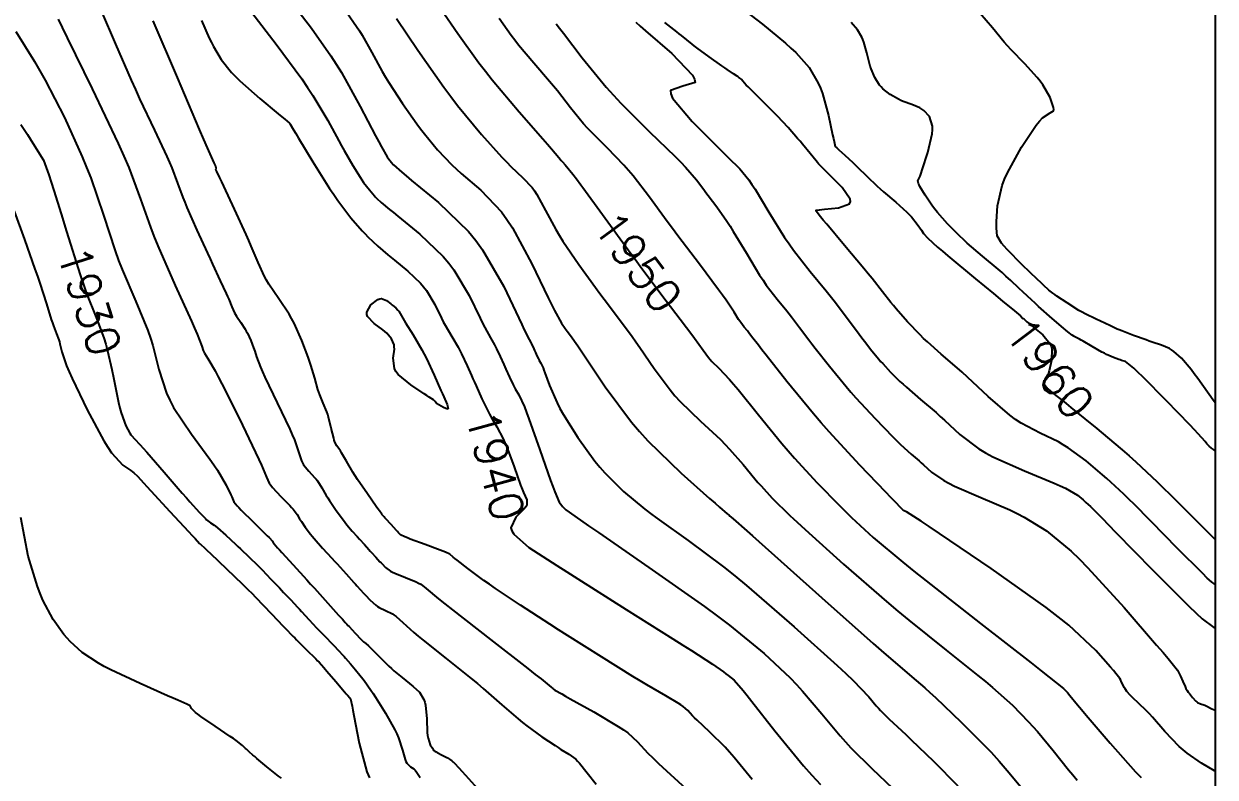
# Model space of a CAD drawing. Header units: metres. Extents: x 837117 to 838477, y 1189012 to 1191015.
# Drawn here: x 838338.2 to 838476.5, y 1189309.4 to 1189396.8 of the extents above; entities that cross this region are included whole.
import ezdxf

# ---------------------------------------------------------------- set-up
doc = ezdxf.new("R2010")
doc.units = ezdxf.units.M
doc.header["$LTSCALE"] = 0.3
doc.layers.add('COORD', color=7, linetype='Continuous', lineweight=20)
for name, color, linetype in [('COTAS 10', 1, 'Continuous'), ('COTAS INT', 252, 'Continuous'), ('MARCO IMP', 130, 'Continuous')]:
    doc.layers.add(name, color=color, linetype=linetype)
doc.styles.get("Standard").update_dxf_attribs({"font": 'simplex.shx'})

msp = doc.modelspace()

# ---------------------------------------------------------------- linework, layer by layer
at = {"layer": 'COORD'}
msp.add_lwpolyline([(837476.514, 1189013.872), (838476.514, 1189013.872), (838476.514, 1191013.872), (837476.514, 1191013.872)], close=True, dxfattribs=at)
at = {"layer": 'COTAS 10'}
for points, elevation in [([(838386.596, 1189398.486), (838388.565, 1189395.645), (838391.023, 1189392.228), (838391.78, 1189391.248), (838392.57, 1189390.253), (838395.699, 1189386.537), (838398.438, 1189383.406), (838398.983, 1189382.78), (838399.434, 1189382.258), (838400.293, 1189381.244), (838400.564, 1189380.913), (838400.645, 1189380.822), (838400.728, 1189380.732), (838401.052, 1189380.409), (838401.921, 1189379.327), (838402.349, 1189378.758), (838402.857, 1189378.072), (838403.087, 1189377.758), (838405.367, 1189374.623), (838408.352, 1189370.528), (838409.16, 1189369.435), (838409.959, 1189368.359), (838412.779, 1189364.623), (838414.397, 1189362.492), (838415.117, 1189361.541), (838415.613, 1189360.879), (838416.043, 1189360.298), (838417.047, 1189358.891), (838417.68, 1189358.043), (838417.876, 1189357.815), (838418.08, 1189357.59), (838418.891, 1189356.803), (838420.125, 1189355.508), (838420.595, 1189354.963), (838421.122, 1189354.337), (838423.49, 1189351.401), (838426.198, 1189348.081), (838426.939, 1189347.213), (838427.676, 1189346.366), (838430.306, 1189343.49), (838432.89, 1189340.857), (838433.597, 1189340.164), (838434.302, 1189339.486), (838436.817, 1189337.165), (838440.242, 1189334.281), (838441.52, 1189333.247), (838442.941, 1189332.112), (838449.263, 1189327.165), (838455.155, 1189322.597), (838456.304, 1189321.701), (838457.245, 1189320.965), (838458.902, 1189319.639), (838459.195, 1189319.342), (838459.275, 1189319.255), (838459.355, 1189319.165), (838459.639, 1189318.823), (838460.527, 1189317.759), (838460.987, 1189317.215), (838461.54, 1189316.562), (838464.311, 1189313.304), (838467.248, 1189309.988), (838467.907, 1189309.298)], 1950), ([(838421.469, 1189398.619), (838423.947, 1189396.714), (838426.642, 1189394.508), (838427.257, 1189393.952), (838427.816, 1189393.419), (838429.363, 1189391.688), (838430.425, 1189389.874), (838430.679, 1189389.288), (838430.915, 1189388.666), (838431.619, 1189386.117), (838432.097, 1189383.873), (838432.19, 1189383.443), (838432.265, 1189383.095), (838432.396, 1189382.53), (838432.58, 1189382.359), (838432.689, 1189382.26), (838432.824, 1189382.138), (838433.519, 1189381.51), (838434.432, 1189380.665), (838434.704, 1189380.406), (838434.985, 1189380.136), (838436.066, 1189379.073), (838437.27, 1189377.92), (838437.628, 1189377.594), (838437.997, 1189377.266), (838439.418, 1189376.056), (838440.709, 1189374.919), (838440.996, 1189374.636), (838441.253, 1189374.367), (838441.924, 1189373.513), (838442.399, 1189372.799), (838442.531, 1189372.618), (838442.663, 1189372.445), (838443.144, 1189371.881), (838444.287, 1189370.848), (838444.838, 1189370.378), (838445.489, 1189369.829), (838448.685, 1189367.183), (838450.778, 1189365.464), (838451.833, 1189364.595), (838452.453, 1189364.082), (838452.964, 1189363.658), (838453.905, 1189362.86), (838454.159, 1189362.623), (838454.238, 1189362.552), (838454.32, 1189362.478), (838454.646, 1189362.192), (838455.143, 1189361.776), (838455.332, 1189361.621), (838455.544, 1189361.448), (838456.497, 1189360.679), (838457.324, 1189359.685), (838457.457, 1189359.371), (838457.547, 1189359.039), (838457.527, 1189357.699), (838457.227, 1189356.478), (838457.142, 1189356.222), (838457.057, 1189356.001), (838456.739, 1189355.5), (838456.598, 1189355.169), (838456.624, 1189355.057), (838456.677, 1189354.935), (838457.102, 1189354.417), (838457.614, 1189353.943), (838457.722, 1189353.848), (838457.815, 1189353.77), (838458.03, 1189353.618), (838458.792, 1189353.036), (838459.23, 1189352.686), (838459.766, 1189352.254), (838462.195, 1189350.278), (838462.524, 1189350.01), (838465.707, 1189347.339), (838466.512, 1189346.637), (838467.284, 1189345.952), (838469.795, 1189343.612), (838472.003, 1189341.446), (838472.583, 1189340.87), (838473.15, 1189340.304), (838475.086, 1189338.343), (838476.514, 1189336.912)], 1960), ([(838358.804, 1189397.152), (838359.723, 1189395.098), (838359.972, 1189394.592), (838360.217, 1189394.112), (838361.082, 1189392.605), (838362.286, 1189391.105), (838362.746, 1189390.63), (838363.259, 1189390.129), (838365.57, 1189388.103), (838367.724, 1189386.327), (838368.139, 1189385.982), (838368.475, 1189385.702), (838369.035, 1189385.225), (838369.073, 1189385.174), (838369.081, 1189385.163), (838369.088, 1189385.154), (838369.102, 1189385.132), (838369.512, 1189384.451), (838369.768, 1189384.026), (838370.086, 1189383.499), (838371.75, 1189380.743), (838373.682, 1189377.666), (838374.168, 1189376.936), (838374.634, 1189376.261), (838376.144, 1189374.264), (838377.459, 1189372.757), (838377.803, 1189372.39), (838378.137, 1189372.044), (838379.272, 1189370.976), (838380.461, 1189369.967), (838380.831, 1189369.658), (838381.218, 1189369.337), (838382.76, 1189368.072), (838384.246, 1189366.658), (838384.599, 1189366.242), (838384.925, 1189365.816), (838385.888, 1189364.191), (838386.675, 1189362.592), (838386.891, 1189362.183), (838387.106, 1189361.789), (838387.873, 1189360.485), (838388.612, 1189359.225), (838388.809, 1189358.858), (838389.002, 1189358.483), (838389.672, 1189357.064), (838390.157, 1189355.97), (838390.327, 1189355.586), (838390.511, 1189355.174), (838390.696, 1189354.762), (838391.373, 1189353.264), (838392.057, 1189351.846), (838392.246, 1189351.483), (838392.436, 1189351.134), (838393.118, 1189349.981), (838393.838, 1189348.623), (838394.051, 1189348.144), (838394.269, 1189347.621), (838395.108, 1189345.361), (838395.869, 1189343.22), (838396.04, 1189342.772), (838396.192, 1189342.386), (838396.597, 1189341.518), (838396.574, 1189340.931), (838396.457, 1189340.723), (838396.292, 1189340.496), (838395.297, 1189339.511), (838394.734, 1189338.296), (838394.841, 1189337.923), (838395.024, 1189337.605), (838395.063, 1189337.535), (838396.814, 1189336.004), (838400.068, 1189333.91), (838401.238, 1189333.166), (838402.524, 1189332.352), (838408.137, 1189328.822), (838413.548, 1189325.417), (838414.706, 1189324.682), (838415.716, 1189324.036), (838418.137, 1189322.453), (838419.412, 1189321.561), (838419.7, 1189321.351), (838419.96, 1189321.157), (838420.663, 1189320.59), (838421.703, 1189319.409), (838422.174, 1189318.827), (838422.726, 1189318.135), (838425.382, 1189314.719), (838428.711, 1189310.669), (838429.688, 1189309.578), (838430.687, 1189308.5)], 1940), ([(838337.84, 1189385.087), (838338.609, 1189383.907), (838339.247, 1189382.919), (838340.462, 1189380.938), (838341.092, 1189379.224), (838341.362, 1189378.403), (838341.672, 1189377.432), (838342.506, 1189374.721), (838343.135, 1189372.673), (838344.716, 1189367.648), (838345.1, 1189366.509), (838345.462, 1189365.48), (838346.575, 1189362.673), (838347.469, 1189360.333), (838347.693, 1189359.598), (838347.906, 1189358.825), (838348.384, 1189356.654), (838348.589, 1189355.718), (838349.184, 1189352.821), (838349.342, 1189352.179), (838349.497, 1189351.608), (838350.029, 1189350.127), (838350.492, 1189349.268), (838350.602, 1189349.089), (838350.706, 1189348.936), (838351.015, 1189348.595), (838351.703, 1189347.901), (838352.044, 1189347.524), (838352.451, 1189347.067), (838354.467, 1189344.753), (838356.585, 1189342.307), (838357.056, 1189341.767), (838357.478, 1189341.287), (838358.587, 1189340.052), (838359.261, 1189339.357), (838359.409, 1189339.218), (838359.54, 1189339.102), (838359.873, 1189338.875), (838360.278, 1189338.605), (838360.455, 1189338.462), (838360.66, 1189338.289), (838361.635, 1189337.42), (838362.754, 1189336.385), (838363.05, 1189336.109), (838363.34, 1189335.837), (838364.34, 1189334.89), (838365.314, 1189333.941), (838365.588, 1189333.667), (838365.864, 1189333.388), (838366.879, 1189332.341), (838367.856, 1189331.315), (838368.109, 1189331.051), (838368.354, 1189330.794), (838369.175, 1189329.936), (838369.971, 1189329.092), (838370.202, 1189328.844), (838370.436, 1189328.591), (838371.317, 1189327.624), (838372.17, 1189326.693), (838372.386, 1189326.461), (838372.595, 1189326.241), (838373.276, 1189325.542), (838373.879, 1189324.935), (838374.037, 1189324.773), (838374.192, 1189324.614), (838374.719, 1189324.062), (838375.238, 1189323.5), (838375.386, 1189323.335), (838375.537, 1189323.165), (838376.1, 1189322.516), (838376.696, 1189321.803), (838376.866, 1189321.593), (838377.04, 1189321.377), (838377.689, 1189320.55), (838378.478, 1189319.446), (838378.74, 1189319.056), (838379.02, 1189318.629), (838380.191, 1189316.78), (838381.279, 1189314.849), (838381.508, 1189314.37), (838381.706, 1189313.915), (838382.157, 1189312.471), (838382.446, 1189311.393), (838382.541, 1189311.169), (838382.643, 1189310.977), (838383.066, 1189310.552), (838383.466, 1189310.318), (838383.553, 1189310.247), (838383.63, 1189310.173), (838383.821, 1189309.882), (838384.03, 1189309.537), (838384.118, 1189309.429), (838384.219, 1189309.315)], 1930)]:
    msp.add_lwpolyline(points, dxfattribs=dict(at, elevation=elevation))
at = {"layer": 'COTAS INT'}
for points, elevation in [([(838369.48, 1189398.96), (838371.567, 1189396.237), (838373.821, 1189393.055), (838374.437, 1189392.092), (838375.05, 1189391.092), (838377.236, 1189387.184), (838379.036, 1189383.766), (838379.405, 1189383.075), (838379.718, 1189382.496), (838380.382, 1189381.328), (838380.674, 1189380.914), (838380.752, 1189380.809), (838380.83, 1189380.708), (838381.099, 1189380.381), (838382.058, 1189379.532), (838382.57, 1189379.102), (838383.189, 1189378.588), (838386.315, 1189376.028), (838389.804, 1189372.643), (838390.652, 1189371.608), (838391.448, 1189370.532), (838393.9, 1189366.291), (838395.642, 1189362.599), (838395.991, 1189361.867), (838396.283, 1189361.262), (838396.856, 1189360.126), (838397.048, 1189359.799), (838397.099, 1189359.704), (838397.149, 1189359.607), (838397.322, 1189359.239), (838397.492, 1189358.856), (838397.588, 1189358.642), (838397.763, 1189358.254), (838397.941, 1189357.886), (838397.99, 1189357.792), (838398.039, 1189357.701), (838398.216, 1189357.402), (838398.477, 1189356.832), (838398.58, 1189356.57), (838398.695, 1189356.264), (838399.221, 1189354.781), (838400.094, 1189352.776), (838400.429, 1189352.14), (838400.804, 1189351.468), (838402.495, 1189348.751), (838404.499, 1189345.999), (838405.072, 1189345.306), (838405.652, 1189344.643), (838407.813, 1189342.495), (838410.309, 1189340.433), (838411.101, 1189339.824), (838411.937, 1189339.198), (838415.318, 1189336.801), (838419.439, 1189333.744), (838420.741, 1189332.702), (838422.112, 1189331.575), (838427.644, 1189326.801), (838432.615, 1189322.313), (838433.633, 1189321.367), (838434.495, 1189320.55), (838436.311, 1189318.667), (838437.16, 1189317.637), (838437.412, 1189317.357), (838437.671, 1189317.079), (838438.667, 1189316.091), (838440.088, 1189314.751), (838440.615, 1189314.25), (838441.199, 1189313.693), (838443.791, 1189311.215), (838446.639, 1189308.346)], 1944), ([(838342.155, 1189397.298), (838342.634, 1189396.313), (838343.211, 1189395.13), (838346.12, 1189389.209), (838349.143, 1189382.859), (838349.793, 1189381.405), (838350.362, 1189380.083), (838351.74, 1189376.411), (838352.874, 1189373.168), (838353.289, 1189372.117), (838353.748, 1189370.999), (838355.77, 1189366.411), (838357.644, 1189362.275), (838358.01, 1189361.443), (838358.309, 1189360.746), (838358.835, 1189359.36), (838359.001, 1189358.837), (838359.074, 1189358.684), (838359.157, 1189358.527), (838359.555, 1189357.932), (838360.397, 1189356.494), (838360.761, 1189355.807), (838361.182, 1189354.993), (838363.176, 1189351.009), (838365.1, 1189347.035), (838365.478, 1189346.227), (838365.788, 1189345.546), (838366.347, 1189344.147), (838366.68, 1189343.457), (838366.847, 1189343.225), (838367.047, 1189342.974), (838368.043, 1189341.918), (838369.064, 1189340.885), (838369.281, 1189340.648), (838369.468, 1189340.433), (838369.906, 1189339.835), (838370.205, 1189339.329), (838370.304, 1189339.172), (838370.411, 1189339.008), (838370.858, 1189338.351), (838371.469, 1189337.553), (838371.679, 1189337.298), (838371.907, 1189337.029), (838372.879, 1189335.937), (838373.958, 1189334.756), (838374.254, 1189334.431), (838374.549, 1189334.106), (838375.601, 1189332.942), (838376.494, 1189331.952), (838376.688, 1189331.737), (838376.858, 1189331.548), (838377.282, 1189331.081), (838377.621, 1189330.714), (838377.739, 1189330.588), (838377.867, 1189330.451), (838378.414, 1189329.869), (838379.06, 1189329.291), (838379.25, 1189329.156), (838379.445, 1189329.033), (838380.192, 1189328.682), (838380.974, 1189328.297), (838381.191, 1189328.153), (838381.41, 1189327.993), (838382.202, 1189327.278), (838383.457, 1189326.141), (838383.967, 1189325.714), (838384.546, 1189325.238), (838387.227, 1189323.115), (838390.128, 1189320.809), (838390.847, 1189320.217), (838391.53, 1189319.646), (838393.691, 1189317.754), (838395.574, 1189316.113), (838396.081, 1189315.699), (838396.581, 1189315.304), (838398.336, 1189314.025), (838399.861, 1189313.009), (838400.217, 1189312.78), (838400.543, 1189312.572), (838401.483, 1189312.008), (838402.262, 1189311.425), (838402.489, 1189311.204), (838402.72, 1189310.959), (838403.591, 1189309.859), (838404.649, 1189308.54)], 1934), ([(838347.178, 1189398.256), (838348.828, 1189394.412), (838350.64, 1189390.217), (838351.132, 1189389.119), (838351.62, 1189388.048), (838353.349, 1189384.412), (838354.798, 1189381.37), (838355.109, 1189380.673), (838355.382, 1189380.04), (838356.042, 1189378.28), (838356.632, 1189376.624), (838356.861, 1189376.056), (838357.118, 1189375.44), (838358.28, 1189372.82), (838359.516, 1189370.136), (838359.82, 1189369.48), (838360.106, 1189368.861), (838360.998, 1189366.939), (838361.679, 1189365.456), (838361.831, 1189365.115), (838361.968, 1189364.803), (838362.333, 1189363.924), (838362.654, 1189363.229), (838362.763, 1189363.033), (838362.88, 1189362.835), (838363.376, 1189362.106), (838363.891, 1189361.335), (838364.019, 1189361.111), (838364.142, 1189360.881), (838364.537, 1189360.014), (838364.852, 1189359.175), (838364.925, 1189358.963), (838364.992, 1189358.761), (838365.183, 1189358.105), (838365.647, 1189356.926), (838365.887, 1189356.395), (838366.175, 1189355.775), (838367.614, 1189352.792), (838369.065, 1189349.735), (838369.359, 1189349.067), (838369.607, 1189348.476), (838370.115, 1189346.99), (838370.42, 1189346.065), (838370.54, 1189345.829), (838370.674, 1189345.601), (838371.289, 1189344.851), (838371.951, 1189344.134), (838372.116, 1189343.927), (838372.272, 1189343.716), (838372.771, 1189342.925), (838373.302, 1189342.024), (838373.479, 1189341.744), (838373.669, 1189341.451), (838374.466, 1189340.282), (838375.285, 1189339.153), (838375.49, 1189338.884), (838375.685, 1189338.635), (838376.311, 1189337.895), (838376.87, 1189337.283), (838377.176, 1189336.947), (838377.721, 1189336.344), (838378.255, 1189335.752), (838378.401, 1189335.591), (838378.546, 1189335.432), (838379.06, 1189334.867), (838379.539, 1189334.345), (838379.662, 1189334.212), (838379.78, 1189334.084), (838380.171, 1189333.665), (838380.747, 1189333.254), (838380.982, 1189333.131), (838381.249, 1189333.004), (838382.486, 1189332.511), (838383.741, 1189332.002), (838384.02, 1189331.865), (838384.269, 1189331.729), (838384.919, 1189331.249), (838386.336, 1189330.055), (838387.068, 1189329.468), (838387.948, 1189328.77), (838392.352, 1189325.324), (838396.701, 1189321.94), (838397.546, 1189321.28), (838398.235, 1189320.741), (838399.426, 1189319.796), (838399.598, 1189319.647), (838399.644, 1189319.609), (838399.689, 1189319.573), (838399.849, 1189319.457), (838400.637, 1189319.003), (838401.078, 1189318.754), (838401.617, 1189318.452), (838404.369, 1189316.915), (838407.204, 1189315.24), (838407.795, 1189314.85), (838408.301, 1189314.492), (838409.43, 1189313.468), (838410.65, 1189312.132), (838411.214, 1189311.578), (838411.877, 1189310.943), (838415.086, 1189307.987)], 1936), ([(838422.744, 1189309.063), (838420.679, 1189311.618), (838420.136, 1189312.24), (838419.607, 1189312.824), (838417.801, 1189314.624), (838416.365, 1189315.947), (838416.068, 1189316.231), (838415.816, 1189316.479), (838415.27, 1189317.077), (838414.723, 1189317.559), (838414.47, 1189317.733), (838414.173, 1189317.926), (838412.732, 1189318.771), (838410.536, 1189320.051), (838409.762, 1189320.517), (838408.916, 1189321.032), (838405.263, 1189323.297), (838401.312, 1189325.79), (838400.278, 1189326.448), (838399.27, 1189327.094), (838395.848, 1189329.31), (838392.934, 1189331.254), (838392.246, 1189331.728), (838391.609, 1189332.173), (838389.74, 1189333.547), (838388.485, 1189334.528), (838388.236, 1189334.726), (838388.029, 1189334.891), (838387.636, 1189335.22), (838387.128, 1189335.464), (838386.849, 1189335.576), (838386.509, 1189335.707), (838384.781, 1189336.341), (838383.053, 1189336.974), (838382.714, 1189337.105), (838382.435, 1189337.217), (838381.929, 1189337.462), (838381.693, 1189337.717), (838381.584, 1189337.836), (838381.456, 1189337.975), (838380.837, 1189338.653), (838380.233, 1189339.315), (838380.114, 1189339.445), (838380.017, 1189339.552), (838379.841, 1189339.745), (838379.803, 1189339.787), (838379.792, 1189339.799), (838379.782, 1189339.81), (838379.743, 1189339.853), (838379.463, 1189340.241), (838379.3, 1189340.47), (838379.101, 1189340.753), (838378.073, 1189342.213), (838376.928, 1189343.894), (838376.654, 1189344.316), (838376.399, 1189344.719), (838375.635, 1189346.015), (838375.076, 1189347), (838374.951, 1189347.206), (838374.838, 1189347.383), (838374.535, 1189347.785), (838374.302, 1189348.229), (838374.232, 1189348.433), (838374.16, 1189348.673), (838373.883, 1189349.833), (838373.565, 1189351.125), (838373.466, 1189351.447), (838373.364, 1189351.755), (838372.957, 1189352.738), (838372.539, 1189353.719), (838372.429, 1189354.025), (838372.323, 1189354.345), (838371.958, 1189355.627), (838371.519, 1189357.141), (838371.364, 1189357.608), (838371.195, 1189358.096), (838370.467, 1189360.033), (838369.557, 1189362.034), (838369.274, 1189362.562), (838368.977, 1189363.08), (838367.79, 1189364.858), (838366.645, 1189366.54), (838366.374, 1189366.997), (838366.123, 1189367.45), (838365.383, 1189369.053), (838364.595, 1189370.965), (838364.313, 1189371.611), (838364.003, 1189372.309), (838362.655, 1189375.254), (838361.408, 1189377.92), (838361.162, 1189378.443), (838360.959, 1189378.871), (838360.584, 1189379.638), (838360.514, 1189379.792), (838360.504, 1189379.833), (838360.497, 1189379.874), (838360.505, 1189380.019), (838360.49, 1189380.199), (838360.469, 1189380.262), (838360.44, 1189380.331), (838360.274, 1189380.63), (838359.491, 1189382.353), (838359.074, 1189383.32), (838358.569, 1189384.499), (838356.022, 1189390.53), (838353.197, 1189397.097)], 1938), ([(838364.65, 1189398.057), (838367.464, 1189394.405), (838370.447, 1189390.379), (838371.132, 1189389.389), (838371.755, 1189388.454), (838373.497, 1189385.53), (838374.755, 1189383.169), (838375.073, 1189382.589), (838375.378, 1189382.041), (838376.372, 1189380.327), (838377.221, 1189378.973), (838377.435, 1189378.653), (838377.64, 1189378.356), (838378.304, 1189377.478), (838378.883, 1189376.815), (838379.034, 1189376.653), (838379.181, 1189376.501), (838379.68, 1189376.031), (838380.655, 1189375.22), (838381.102, 1189374.853), (838381.626, 1189374.423), (838384.159, 1189372.358), (838386.885, 1189369.764), (838387.531, 1189369.002), (838388.129, 1189368.221), (838389.894, 1189365.241), (838391.158, 1189362.595), (838391.441, 1189362.025), (838391.694, 1189361.525), (838392.365, 1189360.306), (838392.83, 1189359.512), (838392.954, 1189359.281), (838393.076, 1189359.045), (838393.497, 1189358.151), (838393.91, 1189357.221), (838394.026, 1189356.962), (838394.142, 1189356.702), (838394.568, 1189355.759), (838394.999, 1189354.866), (838395.118, 1189354.637), (838395.237, 1189354.417), (838395.667, 1189353.692), (838396.302, 1189352.307), (838396.551, 1189351.671), (838396.832, 1189350.926), (838398.108, 1189347.326), (838399.355, 1189343.773), (838399.617, 1189343.058), (838399.844, 1189342.46), (838400.362, 1189341.272), (838400.654, 1189340.872), (838400.737, 1189340.771), (838400.821, 1189340.675), (838401.135, 1189340.362), (838402.808, 1189339.168), (838403.75, 1189338.515), (838404.898, 1189337.722), (838410.773, 1189333.696), (838417.221, 1189329.158), (838418.732, 1189328.043), (838420.123, 1189326.99), (838424.154, 1189323.696), (838427.159, 1189320.861), (838427.904, 1189320.097), (838428.61, 1189319.342), (838430.847, 1189316.693), (838432.953, 1189314.137), (838433.578, 1189313.441), (838434.221, 1189312.751), (838436.693, 1189310.3), (838439.058, 1189308.086)], 1942), ([(838375.671, 1189398.068), (838376.828, 1189396.435), (838377.144, 1189395.94), (838377.459, 1189395.427), (838378.581, 1189393.42), (838379.806, 1189391.22), (838380.185, 1189390.584), (838380.582, 1189389.938), (838382.16, 1189387.508), (838383.809, 1189385.163), (838384.252, 1189384.571), (838384.688, 1189384.003), (838386.21, 1189382.155), (838387.88, 1189380.407), (838388.41, 1189379.902), (838388.968, 1189379.388), (838391.229, 1189377.454), (838393.632, 1189374.929), (838394.28, 1189374.041), (838394.922, 1189373.072), (838397.179, 1189368.893), (838399.048, 1189364.976), (838399.445, 1189364.173), (838399.791, 1189363.491), (838400.603, 1189362.042), (838401.053, 1189361.423), (838401.17, 1189361.264), (838401.284, 1189361.111), (838401.667, 1189360.603), (838402.503, 1189359.399), (838402.903, 1189358.807), (838403.376, 1189358.103), (838405.691, 1189354.627), (838408.738, 1189350.533), (838409.672, 1189349.44), (838410.646, 1189348.365), (838414.491, 1189344.627), (838417.81, 1189341.698), (838418.452, 1189341.133), (838418.975, 1189340.675), (838419.864, 1189339.907), (838420.079, 1189339.733), (838420.177, 1189339.649), (838420.292, 1189339.55), (838420.845, 1189339.062), (838422.781, 1189337.338), (838430.845, 1189330.156), (838436.81, 1189324.868), (838438.035, 1189323.791), (838439.076, 1189322.883), (838441.295, 1189321.002), (838442.792, 1189319.718), (838443.377, 1189319.186), (838444.037, 1189318.577), (838447.036, 1189315.741), (838450.489, 1189312.232), (838451.435, 1189311.199), (838452.376, 1189310.14), (838455.741, 1189306.094)], 1946), ([(838381.446, 1189397.379), (838383.937, 1189393.687), (838386.945, 1189389.413), (838387.751, 1189388.333), (838388.546, 1189387.297), (838391.32, 1189383.929), (838393.702, 1189381.283), (838394.249, 1189380.702), (838394.748, 1189380.188), (838396.143, 1189378.881), (838397.199, 1189377.77), (838397.485, 1189377.38), (838397.767, 1189376.953), (838398.759, 1189375.116), (838399.941, 1189372.894), (838400.343, 1189372.226), (838400.777, 1189371.535), (838402.613, 1189368.848), (838404.565, 1189366.166), (838405.072, 1189365.478), (838405.565, 1189364.814), (838407.223, 1189362.613), (838408.81, 1189360.47), (838409.258, 1189359.843), (838409.709, 1189359.201), (838411.369, 1189356.759), (838413.22, 1189354.279), (838413.791, 1189353.612), (838414.388, 1189352.955), (838416.759, 1189350.655), (838419.064, 1189348.517), (838419.619, 1189347.963), (838420.139, 1189347.424), (838421.718, 1189345.614), (838423.052, 1189343.979), (838423.417, 1189343.551), (838423.78, 1189343.134), (838425.075, 1189341.718), (838427.125, 1189339.729), (838427.964, 1189338.95), (838428.921, 1189338.073), (838433.356, 1189334.083), (838438.35, 1189329.731), (838439.659, 1189328.625), (838440.935, 1189327.562), (838445.279, 1189324.083), (838448.973, 1189321.157), (838449.841, 1189320.443), (838450.641, 1189319.771), (838452.969, 1189317.69), (838454.842, 1189315.787), (838455.355, 1189315.227), (838455.865, 1189314.653), (838457.69, 1189312.458), (838459.488, 1189310.215), (838459.982, 1189309.61), (838460.474, 1189309.011)], 1948), ([(838476.514, 1189310.046), (838476.452, 1189310.082), (838474.917, 1189310.966), (838473.243, 1189312.121), (838472.783, 1189312.506), (838472.325, 1189312.92), (838470.683, 1189314.65), (838469.221, 1189316.321), (838468.876, 1189316.697), (838468.557, 1189317.036), (838467.621, 1189317.946), (838466.947, 1189318.559), (838466.794, 1189318.709), (838466.655, 1189318.851), (838466.272, 1189319.296), (838466.013, 1189319.673), (838465.952, 1189319.772), (838465.895, 1189319.869), (838465.729, 1189320.2), (838465.603, 1189320.484), (838465.572, 1189320.552), (838465.542, 1189320.615), (838465.445, 1189320.801), (838464.966, 1189321.395), (838464.695, 1189321.714), (838464.364, 1189322.101), (838462.667, 1189324.058), (838459.533, 1189326.973), (838458.295, 1189327.963), (838456.898, 1189329.033), (838450.514, 1189333.559), (838444.488, 1189337.636), (838443.316, 1189338.423), (838442.358, 1189339.062), (838440.69, 1189340.134), (838440.463, 1189340.231), (838440.414, 1189340.255), (838440.37, 1189340.278), (838440.264, 1189340.351), (838440.196, 1189340.414), (838440.158, 1189340.448), (838440.089, 1189340.507), (838439.306, 1189341.316), (838438.837, 1189341.805), (838438.259, 1189342.41), (838435.261, 1189345.552), (838431.703, 1189349.409), (838430.772, 1189350.465), (838429.865, 1189351.515), (838426.783, 1189355.261), (838424.371, 1189358.321), (838423.887, 1189358.939), (838423.482, 1189359.456), (838422.679, 1189360.493), (838422.376, 1189360.891), (838422.285, 1189361.006), (838422.192, 1189361.122), (838421.833, 1189361.556), (838421.426, 1189362.093), (838421.302, 1189362.274), (838421.175, 1189362.469), (838420.675, 1189363.29), (838419.734, 1189364.699), (838419.327, 1189365.265), (838418.857, 1189365.907), (838416.633, 1189368.861), (838414.14, 1189372.152), (838413.501, 1189373.007), (838412.883, 1189373.837), (838410.837, 1189376.633), (838408.93, 1189379.108), (838408.4, 1189379.736), (838407.87, 1189380.34), (838405.947, 1189382.312), (838404.117, 1189384.137), (838403.644, 1189384.647), (838403.186, 1189385.16), (838401.656, 1189387.028), (838400.133, 1189388.965), (838399.679, 1189389.521), (838399.211, 1189390.085), (838397.405, 1189392.192), (838395.631, 1189394.299), (838395.183, 1189394.864), (838394.754, 1189395.419), (838393.36, 1189397.357)], 1952), ([(838409.229, 1189396.932), (838409.753, 1189396.483), (838410.373, 1189395.95), (838413.411, 1189393.314), (838415.84, 1189390.791), (838416.076, 1189390.328), (838416.123, 1189389.967), (838414.715, 1189389.517), (838413.268, 1189389.019), (838413.29, 1189388.629), (838413.496, 1189388.129), (838415.767, 1189385.41), (838418.726, 1189382.481), (838419.365, 1189381.849), (838419.927, 1189381.294), (838421.307, 1189379.935), (838422.357, 1189378.645), (838422.711, 1189378.134), (838423.092, 1189377.556), (838424.699, 1189374.912), (838426.516, 1189371.984), (838427.031, 1189371.227), (838427.551, 1189370.494), (838429.47, 1189368.039), (838431.327, 1189365.796), (838431.808, 1189365.196), (838432.275, 1189364.606), (838433.841, 1189362.549), (838435.17, 1189360.76), (838435.487, 1189360.338), (838435.782, 1189359.948), (838436.665, 1189358.804), (838437.443, 1189357.859), (838437.672, 1189357.594), (838437.906, 1189357.328), (838438.804, 1189356.354), (838439.911, 1189355.27), (838440.278, 1189354.933), (838440.67, 1189354.582), (838442.306, 1189353.18), (838444.103, 1189351.642), (838444.598, 1189351.204), (838445.092, 1189350.761), (838446.863, 1189349.117), (838449.086, 1189347.448), (838449.865, 1189346.99), (838450.714, 1189346.533), (838454.368, 1189344.896), (838457.816, 1189343.475), (838458.534, 1189343.154), (838459.151, 1189342.864), (838460.525, 1189342.081), (838461.187, 1189341.526), (838461.354, 1189341.38), (838461.514, 1189341.237), (838462.037, 1189340.751), (838463.429, 1189339.345), (838464.138, 1189338.622), (838464.987, 1189337.755), (838469.223, 1189333.42), (838473.452, 1189329.181), (838474.298, 1189328.374), (838475.003, 1189327.726), (838476.372, 1189326.712), (838476.514, 1189326.714)], 1956), ([(838476.514, 1189352.796), (838476.289, 1189353.1), (838474.511, 1189355.598), (838474.094, 1189356.153), (838473.712, 1189356.65), (838472.605, 1189357.952), (838471.705, 1189358.745), (838471.453, 1189358.921), (838471.198, 1189359.078), (838470.266, 1189359.485), (838469.194, 1189359.831), (838468.851, 1189359.948), (838468.488, 1189360.075), (838467.012, 1189360.613), (838465.665, 1189361.128), (838465.384, 1189361.24), (838465.142, 1189361.34), (838464.6, 1189361.591), (838464.135, 1189361.829), (838463.941, 1189361.921), (838463.719, 1189362.023), (838462.684, 1189362.486), (838461.428, 1189363.1), (838461.067, 1189363.299), (838460.7, 1189363.509), (838459.326, 1189364.372), (838458.14, 1189365.173), (838457.891, 1189365.345), (838457.678, 1189365.495), (838457.195, 1189365.858), (838456.565, 1189366.442), (838456.259, 1189366.731), (838455.896, 1189367.077), (838454.11, 1189368.785), (838452.348, 1189370.564), (838452.001, 1189370.954), (838451.715, 1189371.3), (838451.191, 1189372.176), (838451.123, 1189373.065), (838451.125, 1189373.419), (838451.137, 1189373.819), (838451.253, 1189375.653), (838451.784, 1189377.995), (838452.056, 1189378.716), (838452.382, 1189379.468), (838454.014, 1189382.445), (838455.737, 1189384.989), (838456.121, 1189385.468), (838456.464, 1189385.85), (838457.366, 1189386.417), (838457.751, 1189386.647), (838457.769, 1189386.817), (838457.747, 1189387.033), (838457.348, 1189388.194), (838456.5, 1189389.684), (838456.195, 1189390.106), (838455.861, 1189390.534), (838454.402, 1189392.115), (838452.822, 1189393.737), (838452.412, 1189394.191), (838452.013, 1189394.647), (838450.67, 1189396.309), (838449.183, 1189397.975)], 1964), ([(838337.258, 1189395.877), (838339.429, 1189392.378), (838340.038, 1189391.315), (838340.651, 1189390.21), (838342.895, 1189385.877), (838344.971, 1189381.338), (838345.479, 1189380.105), (838345.956, 1189378.881), (838347.437, 1189374.542), (838348.795, 1189370.408), (838349.195, 1189369.313), (838349.605, 1189368.24), (838351.172, 1189364.542), (838352.582, 1189361.166), (838352.893, 1189360.295), (838353.169, 1189359.452), (838353.877, 1189356.639), (838354.751, 1189353.886), (838355.131, 1189353.082), (838355.571, 1189352.258), (838357.66, 1189349.131), (838359.785, 1189346.252), (838360.248, 1189345.586), (838360.657, 1189344.976), (838361.681, 1189343.246), (838362.226, 1189342.121), (838362.332, 1189341.892), (838362.42, 1189341.7), (838362.578, 1189341.303), (838362.939, 1189340.849), (838363.155, 1189340.62), (838363.42, 1189340.346), (838364.797, 1189338.985), (838366.178, 1189337.635), (838366.446, 1189337.369), (838366.664, 1189337.149), (838367.042, 1189336.745), (838367.107, 1189336.635), (838367.129, 1189336.6), (838367.152, 1189336.564), (838367.25, 1189336.421), (838367.653, 1189335.952), (838367.868, 1189335.712), (838368.129, 1189335.423), (838369.447, 1189333.979), (838371.047, 1189332.228), (838371.485, 1189331.747), (838371.921, 1189331.266), (838373.481, 1189329.541), (838374.733, 1189328.152), (838375.171, 1189327.665), (838375.504, 1189327.296), (838375.704, 1189327.083), (838375.816, 1189326.964), (838375.954, 1189326.818), (838376.656, 1189326.072), (838377.372, 1189325.328), (838377.518, 1189325.182), (838377.642, 1189325.063), (838377.897, 1189324.853), (838378.206, 1189324.592), (838378.363, 1189324.442), (838378.55, 1189324.257), (838379.485, 1189323.308), (838380.578, 1189322.227), (838380.865, 1189321.959), (838381.145, 1189321.706), (838382.101, 1189320.906), (838382.965, 1189320.217), (838383.187, 1189320.033), (838383.401, 1189319.853), (838384.112, 1189319.227), (838384.646, 1189318.38), (838384.748, 1189318.059), (838384.83, 1189317.702), (838384.964, 1189316.102), (838385.028, 1189314.522), (838385.067, 1189314.178), (838385.115, 1189313.873), (838385.364, 1189313.11), (838385.617, 1189312.701), (838385.668, 1189312.62), (838385.71, 1189312.554), (838385.792, 1189312.432), (838385.955, 1189312.334), (838386.048, 1189312.283), (838386.162, 1189312.222), (838386.747, 1189311.914), (838387.358, 1189311.584), (838387.488, 1189311.51), (838387.601, 1189311.442), (838387.867, 1189311.258), (838388.008, 1189311.137), (838388.041, 1189311.11), (838388.072, 1189311.085), (838388.163, 1189311.017), (838388.729, 1189310.409), (838389.059, 1189310.044), (838389.464, 1189309.593), (838391.554, 1189307.255)], 1932), ([(838399.983, 1189396.764), (838400.375, 1189396.262), (838400.831, 1189395.672), (838403.02, 1189392.812), (838405.808, 1189389.406), (838406.643, 1189388.472), (838407.505, 1189387.542), (838410.842, 1189384.215), (838413.818, 1189381.352), (838414.452, 1189380.715), (838415.003, 1189380.144), (838416.308, 1189378.643), (838417.132, 1189377.516), (838417.381, 1189377.182), (838417.639, 1189376.837), (838418.643, 1189375.511), (838419.817, 1189373.842), (838420.181, 1189373.281), (838420.563, 1189372.678), (838422.082, 1189370.144), (838423.622, 1189367.613), (838424.016, 1189367.011), (838424.396, 1189366.453), (838425.651, 1189364.797), (838426.76, 1189363.459), (838427.047, 1189363.101), (838427.325, 1189362.749), (838428.26, 1189361.521), (838429.326, 1189360.108), (838429.687, 1189359.639), (838430.077, 1189359.135), (838431.724, 1189357.033), (838433.654, 1189354.687), (838434.222, 1189354.029), (838434.805, 1189353.368), (838437.033, 1189350.953), (838439.085, 1189348.84), (838439.558, 1189348.369), (838439.988, 1189347.949), (838441.197, 1189346.843), (838442.131, 1189346.045), (838442.388, 1189345.818), (838442.644, 1189345.588), (838443.563, 1189344.734), (838445.002, 1189343.755), (838445.585, 1189343.446), (838446.248, 1189343.121), (838449.311, 1189341.81), (838452.664, 1189340.352), (838453.51, 1189339.934), (838454.319, 1189339.51), (838456.945, 1189337.926), (838459.78, 1189335.575), (838460.721, 1189334.667), (838461.73, 1189333.647), (838465.939, 1189329.038), (838469.718, 1189324.679), (838470.456, 1189323.817), (838471.059, 1189323.106), (838472.126, 1189321.784), (838472.341, 1189321.369), (838472.408, 1189321.229), (838472.479, 1189321.078), (838472.759, 1189320.444), (838473.017, 1189319.858), (838473.073, 1189319.737), (838473.122, 1189319.634), (838473.243, 1189319.412), (838473.388, 1189319.225), (838473.452, 1189319.144), (838473.526, 1189319.051), (838473.882, 1189318.607), (838474.279, 1189318.173), (838474.381, 1189318.086), (838474.478, 1189318.014), (838474.797, 1189317.87), (838475.178, 1189317.75), (838475.313, 1189317.693), (838475.462, 1189317.624), (838476.11, 1189317.288), (838476.514, 1189317.115)], 1954), ([(838476.514, 1189331.693), (838476.082, 1189332.013), (838475.603, 1189332.453), (838475.029, 1189333.001), (838472.154, 1189335.881), (838469.069, 1189339.029), (838468.36, 1189339.746), (838467.716, 1189340.395), (838465.916, 1189342.182), (838464.399, 1189343.595), (838463.933, 1189344.009), (838463.447, 1189344.433), (838461.524, 1189346.046), (838459.459, 1189347.559), (838458.882, 1189347.92), (838458.304, 1189348.256), (838456.199, 1189349.257), (838453.985, 1189350.417), (838453.338, 1189350.852), (838452.676, 1189351.337), (838450.162, 1189353.5), (838447.738, 1189355.77), (838447.132, 1189356.322), (838446.555, 1189356.841), (838444.707, 1189358.441), (838443.094, 1189359.858), (838442.664, 1189360.263), (838442.242, 1189360.672), (838440.78, 1189362.195), (838439.476, 1189363.674), (838439.153, 1189364.057), (838438.847, 1189364.427), (838437.88, 1189365.668), (838436.683, 1189367.202), (838436.233, 1189367.757), (838435.73, 1189368.369), (838433.483, 1189371.05), (838431.405, 1189373.513), (838431.009, 1189373.986), (838430.69, 1189374.37), (838430.187, 1189375.003), (838430.189, 1189375.048), (838430.19, 1189375.061), (838430.19, 1189375.119), (838430.584, 1189375.192), (838430.832, 1189375.222), (838431.141, 1189375.256), (838432.761, 1189375.415), (838434.054, 1189375.891), (838434.158, 1189376.125), (838434.15, 1189376.403), (838433.204, 1189377.779), (838431.822, 1189379.157), (838431.539, 1189379.436), (838431.3, 1189379.672), (838430.801, 1189380.154), (838430.467, 1189380.513), (838430.332, 1189380.671), (838430.18, 1189380.853), (838429.478, 1189381.723), (838428.587, 1189382.811), (838428.314, 1189383.131), (838428.031, 1189383.46), (838426.916, 1189384.714), (838425.691, 1189386.027), (838425.339, 1189386.393), (838424.981, 1189386.759), (838423.642, 1189388.091), (838422.502, 1189389.212), (838422.27, 1189389.445), (838422.074, 1189389.645), (838421.669, 1189390.09), (838421.515, 1189390.286), (838421.478, 1189390.329), (838421.443, 1189390.368), (838421.338, 1189390.467), (838421.168, 1189390.583), (838421.093, 1189390.632), (838421.005, 1189390.687), (838420.584, 1189390.949), (838419.848, 1189391.439), (838419.562, 1189391.639), (838419.239, 1189391.868), (838417.773, 1189392.925), (838416.337, 1189393.981), (838416.033, 1189394.208), (838415.77, 1189394.408), (838415.157, 1189394.894), (838414.554, 1189395.385), (838414.296, 1189395.587), (838414, 1189395.819), (838412.605, 1189396.893)], 1958), ([(838476.514, 1189347.222), (838476.323, 1189347.354), (838476.197, 1189347.444), (838476.088, 1189347.526), (838475.818, 1189347.743), (838475.643, 1189347.924), (838475.594, 1189347.982), (838475.544, 1189348.043), (838475.358, 1189348.295), (838474.554, 1189349.187), (838474.114, 1189349.652), (838473.58, 1189350.213), (838470.867, 1189353.026), (838468.112, 1189355.809), (838467.552, 1189356.351), (838467.079, 1189356.793), (838466.103, 1189357.562), (838465.643, 1189357.71), (838465.496, 1189357.761), (838465.341, 1189357.815), (838464.708, 1189358.046), (838463.908, 1189358.397), (838463.647, 1189358.528), (838463.369, 1189358.673), (838462.223, 1189359.318), (838461.176, 1189359.928), (838460.961, 1189360.051), (838460.779, 1189360.154), (838460.39, 1189360.361), (838460.208, 1189360.45), (838460.155, 1189360.479), (838460.102, 1189360.51), (838459.902, 1189360.635), (838459.422, 1189361.017), (838459.192, 1189361.21), (838458.92, 1189361.44), (838457.587, 1189362.585), (838456.016, 1189363.968), (838455.595, 1189364.349), (838455.18, 1189364.728), (838454.214, 1189365.635), (838453.727, 1189366.091), (838452.779, 1189366.968), (838452.218, 1189367.486), (838451.768, 1189367.886), (838451.302, 1189368.292), (838449.502, 1189369.808), (838447.728, 1189371.325), (838447.279, 1189371.732), (838446.849, 1189372.133), (838445.448, 1189373.536), (838444.267, 1189374.877), (838443.976, 1189375.24), (838443.7, 1189375.599), (838442.833, 1189376.863), (838442.239, 1189377.876), (838442.136, 1189378.076), (838442.06, 1189378.242), (838442.006, 1189378.549), (838442.253, 1189379.1), (838442.366, 1189379.419), (838442.499, 1189379.811), (838443.139, 1189381.826), (838443.641, 1189383.979), (838443.685, 1189384.457), (838443.689, 1189384.884), (838443.362, 1189386.001), (838442.685, 1189386.692), (838442.468, 1189386.849), (838442.239, 1189386.993), (838441.302, 1189387.392), (838440.295, 1189387.756), (838440.021, 1189387.878), (838439.749, 1189388.009), (838438.782, 1189388.557), (838437.926, 1189389.226), (838437.724, 1189389.434), (838437.537, 1189389.651), (838436.987, 1189390.516), (838436.568, 1189391.524), (838436.464, 1189391.832), (838436.365, 1189392.152), (838436.048, 1189393.411), (838435.711, 1189394.635), (838435.599, 1189394.933), (838435.479, 1189395.212), (838434.976, 1189396.074), (838434.233, 1189396.902)], 1962), ([(838337.044, 1189375.004), (838338.254, 1189371.722), (838339.477, 1189368.299), (838339.765, 1189367.466), (838340.03, 1189366.683), (838340.804, 1189364.271), (838341.367, 1189362.47), (838341.499, 1189362.073), (838341.621, 1189361.718), (838341.977, 1189360.804), (838342.246, 1189360.1), (838342.313, 1189359.879), (838342.377, 1189359.647), (838342.583, 1189358.712), (838343.15, 1189357.063), (838343.442, 1189356.38), (838343.793, 1189355.598), (838345.549, 1189351.958), (838347.481, 1189348.372), (838347.943, 1189347.626), (838348.374, 1189346.986), (838349.666, 1189345.565), (838350.59, 1189344.925), (838350.787, 1189344.777), (838350.96, 1189344.643), (838351.375, 1189344.266), (838352.106, 1189343.462), (838352.478, 1189343.058), (838352.923, 1189342.576), (838355.141, 1189340.18), (838357.313, 1189337.841), (838357.728, 1189337.395), (838358.063, 1189337.035), (838358.6, 1189336.463), (838358.621, 1189336.449), (838358.63, 1189336.441), (838358.641, 1189336.432), (838358.692, 1189336.387), (838359.19, 1189335.913), (838359.482, 1189335.634), (838359.842, 1189335.29), (838361.7, 1189333.516), (838363.557, 1189331.741), (838363.916, 1189331.397), (838364.207, 1189331.118), (838364.7, 1189330.643), (838365.074, 1189330.252), (838366.929, 1189328.314), (838368.298, 1189326.882), (838368.564, 1189326.604), (838368.78, 1189326.378), (838369.149, 1189325.99), (838369.456, 1189325.68), (838369.633, 1189325.503), (838369.849, 1189325.286), (838370.962, 1189324.175), (838372.071, 1189323.069), (838372.285, 1189322.855), (838372.459, 1189322.682), (838372.748, 1189322.392), (838373.017, 1189322.079), (838373.178, 1189321.892), (838373.375, 1189321.661), (838374.398, 1189320.464), (838375.42, 1189319.268), (838375.617, 1189319.037), (838375.776, 1189318.851), (838376.039, 1189318.54), (838376.062, 1189318.508), (838376.07, 1189318.497), (838376.078, 1189318.484), (838376.112, 1189318.43), (838376.291, 1189317.605), (838376.39, 1189317.105), (838376.511, 1189316.489), (838377.129, 1189313.285), (838378.02, 1189309.963), (838378.314, 1189309.272)], 1928), ([(838386.098, 1189352.7), (838385.941, 1189352.95), (838385.912, 1189352.981), (838385.879, 1189353.011), (838385.737, 1189353.122), (838385.237, 1189353.456), (838384.979, 1189353.626), (838384.669, 1189353.831), (838383.118, 1189354.856), (838381.653, 1189356.089), (838381.397, 1189356.425), (838381.207, 1189356.76), (838381.062, 1189357.952), (838381.205, 1189359.017), (838381.197, 1189359.271), (838381.167, 1189359.508), (838380.889, 1189360.217), (838380.325, 1189360.852), (838380.115, 1189361.043), (838379.883, 1189361.239), (838378.852, 1189362.001), (838378.076, 1189362.818), (838378.005, 1189363.05), (838377.995, 1189363.284), (838378.479, 1189364.149), (838379.3, 1189364.766), (838379.504, 1189364.843), (838379.697, 1189364.88), (838380.31, 1189364.674), (838380.804, 1189364.252), (838380.921, 1189364.152), (838381.031, 1189364.06), (838381.36, 1189363.787), (838381.608, 1189363.551), (838381.666, 1189363.482), (838381.721, 1189363.411), (838381.881, 1189363.14), (838382.192, 1189362.589), (838382.341, 1189362.341), (838382.517, 1189362.052), (838383.382, 1189360.665), (838384.395, 1189358.939), (838384.664, 1189358.436), (838384.929, 1189357.922), (838385.847, 1189355.976), (838386.619, 1189354.228), (838386.791, 1189353.839), (838386.946, 1189353.491), (838387.355, 1189352.578), (838387.466, 1189352.133), (838387.432, 1189352.079), (838387.37, 1189352.057), (838386.914, 1189352.228), (838386.098, 1189352.7)], 1938), ([(838368.104, 1189309.233), (838367.747, 1189309.479), (838366.397, 1189310.537), (838365.232, 1189311.534), (838364.992, 1189311.741), (838364.788, 1189311.917), (838364.352, 1189312.305), (838364.109, 1189312.532), (838364.028, 1189312.608), (838363.941, 1189312.688), (838363.574, 1189313.024), (838362.842, 1189313.592), (838362.523, 1189313.818), (838362.155, 1189314.075), (838360.41, 1189315.252), (838358.729, 1189316.407), (838358.402, 1189316.649), (838358.135, 1189316.858), (838357.67, 1189317.331), (838357.538, 1189317.562), (838357.481, 1189317.617), (838357.415, 1189317.669), (838357.104, 1189317.828), (838356.049, 1189318.273), (838355.515, 1189318.506), (838354.875, 1189318.787), (838351.688, 1189320.199), (838348.298, 1189321.804), (838347.531, 1189322.206), (838346.837, 1189322.591), (838344.95, 1189323.829), (838343.579, 1189325.093), (838343.211, 1189325.494), (838342.848, 1189325.917), (838341.579, 1189327.63), (838340.383, 1189329.889), (838340.067, 1189330.657), (838339.756, 1189331.487), (838338.688, 1189335), (838337.854, 1189339.473)], 1926)]:
    msp.add_lwpolyline(points, dxfattribs=dict(at, elevation=elevation))
at = {"layer": 'MARCO IMP'}
msp.add_lwpolyline([(837116.514, 1189053.872), (837116.514, 1191013.872), (838476.514, 1191013.872), (838476.514, 1189053.872), (837116.514, 1189053.872)], dxfattribs=at)

# ---------------------------------------------------------------- texts
at = {"layer": 'COTAS 10', "char_height": 3.8, "attachment_point": 7}
for s, insert, rotation in [('1950', (838404.063, 1189373.248, 1950), 306.54196), ('1930', (838341.972, 1189370.22, 1930), 288.02997), ('1960', (838451.849, 1189360.877, 1960), 306.94522), ('1940', (838389.424, 1189351.317, 1940), 284.85473)]:
    msp.add_mtext(s, dxfattribs=dict(at, insert=insert, rotation=rotation))

doc.saveas('drawing.dxf')
